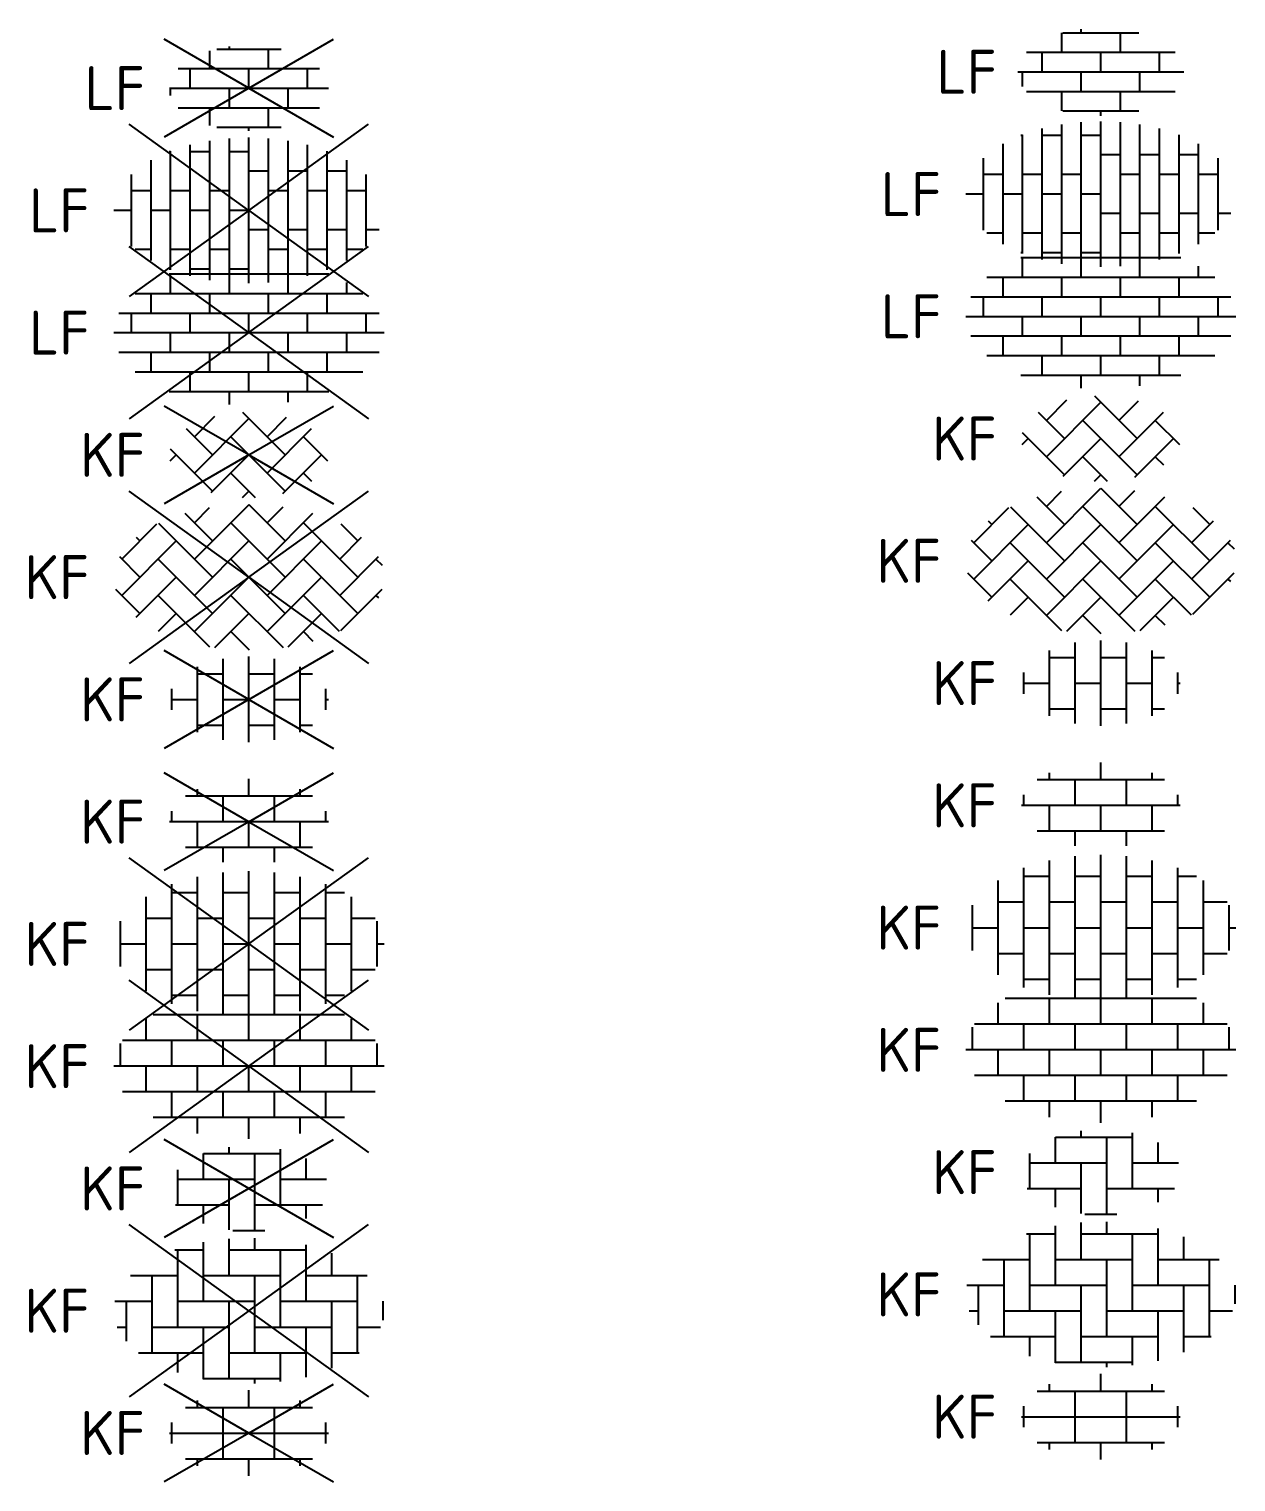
# Model space of a CAD drawing. Header units: metres. Extents: x -1103 to -1052, y 1073 to 2172.
# Drawn here: x -1102 to -1052.7, y 1251.6 to 1311 of the extents above; entities that cross this region are included whole.
import ezdxf
from ezdxf.enums import TextEntityAlignment as Align

# ---------------------------------------------------------------- set-up
doc = ezdxf.new("R2010")
doc.units = ezdxf.units.M
doc.styles.add('NLCS-ISO', font='NLCS-ISO.ttf')

# ---------------------------------------------------------------- blocks, each defined once
blk = doc.blocks.new('SVH-BSS_KEIFORMAAT_DUBBEL_KL-SO')
for p, q in [((-2.1, 1.05), (-2.1, 1.336)), ((0, 1.05), (0, 1.75)), ((2.1, 1.05), (2.1, 1.336)), ((-2.6, 1.05), (0, 1.05)), ((-1.05, -1.05), (-1.05, 1.05)), ((0, 1.05), (2.6, 1.05)), ((1.05, -1.05), (1.05, 1.05)), ((-3.25, 0), (0, 0)), ((-3.15, -0.431), (-3.15, 0.431)), ((0, 0), (3.25, 0)), ((3.15, -0.431), (3.15, 0.431)), ((-2.6, -1.05), (0, -1.05)), ((-2.1, -1.336), (-2.1, -1.05)), ((0, -1.75), (0, -1.05)), ((0, -1.05), (2.6, -1.05)), ((2.1, -1.336), (2.1, -1.05))]:
    blk.add_line(p, q)
at = {"style": 'NLCS-ISO'}
blk.add_attdef('FORMAAT', text='', height=1.8, dxfattribs=at).set_placement((-4.25, 0), align=Align.MIDDLE_RIGHT)
blk.add_attdef('KLEUR', text='', height=1.8, dxfattribs=at).set_placement((4.25, 0), align=Align.MIDDLE_LEFT)
at = {"style": 'NLCS-ISO', "flags": 1}
blk.add_attdef('FUNCTIE', text='', height=1.8, dxfattribs=at).set_placement((0, -2.75), align=Align.TOP_CENTER)
blk = doc.blocks.new('SVH-BSS_KEIFORMAAT_ELLEBOOG-SO')
for p, q in [((-3.036, 2.486), (-1.872, 2.486)), ((-2.922, 2.486), (-2.922, -0.664)), ((-1.872, 2.806), (-1.872, 0.386)), ((-0.822, 2.941), (-0.822, 1.436)), ((-0.822, 2.486), (2.328, 2.486)), ((0.228, 2.97), (0.228, 2.486)), ((1.278, 2.486), (1.278, -0.664)), ((2.328, 2.698), (2.328, 0.386)), ((3.378, 2.354), (3.378, 1.436)), ((-4.839, 1.436), (-2.922, 1.436)), ((-3.972, 1.436), (-3.972, -1.714)), ((-1.872, 1.436), (1.278, 1.436)), ((0.228, 1.436), (0.228, -1.714)), ((2.328, 1.436), (4.839, 1.436)), ((4.428, 1.436), (4.428, -1.714)), ((-5.478, 0.386), (-3.972, 0.386)), ((-5.022, 0.386), (-5.022, -1.241)), ((-2.922, 0.386), (0.228, 0.386)), ((-0.822, 0.386), (-0.822, -2.764)), ((1.278, 0.386), (4.428, 0.386)), ((3.378, 0.386), (3.378, -2.354)), ((5.478, 0.386), (5.478, -0.386)), ((-5.385, -0.664), (-5.022, -0.664)), ((-3.972, -0.664), (-0.822, -0.664)), ((-1.872, -0.664), (-1.872, -2.799)), ((0.228, -0.664), (3.378, -0.664)), ((2.328, -0.664), (2.328, -2.709)), ((4.428, -0.664), (5.385, -0.664)), ((-4.515, -1.714), (-1.872, -1.714)), ((-2.922, -1.714), (-2.922, -2.525)), ((-0.822, -1.714), (2.328, -1.714)), ((1.278, -1.714), (1.278, -2.896)), ((3.378, -1.714), (4.515, -1.714)), ((-1.872, -2.764), (1.278, -2.764)), ((0.228, -2.764), (0.228, -2.97))]:
    blk.add_line(p, q)
at = {"style": 'NLCS-ISO'}
blk.add_attdef('FORMAAT', text='', height=1.8, dxfattribs=at).set_placement((-6.525, 0), align=Align.MIDDLE_RIGHT)
blk.add_attdef('KLEUR', text='', height=1.8, dxfattribs=at).set_placement((6.525, 0), align=Align.MIDDLE_LEFT)
at = {"style": 'NLCS-ISO', "flags": 1}
blk.add_attdef('FUNCTIE', text='', height=1.8, dxfattribs=at).set_placement((0, -3.975), align=Align.TOP_CENTER)
blk = doc.blocks.new('SVH-BSS_KEIFORMAAT_ELLEBOOG_KL-SO')
for p, q in [((-1.872, 1.431), (-1.872, 0.386)), ((-1.859, 1.436), (1.278, 1.436)), ((-0.822, 1.693), (-0.822, 1.436)), ((0.228, 1.436), (0.228, -1.714)), ((1.278, 1.609), (1.278, -0.664)), ((2.328, 1.221), (2.328, 0.386)), ((-2.922, 0.767), (-2.922, -0.664)), ((-2.922, 0.386), (0.228, 0.386)), ((-0.822, 0.386), (-0.822, -1.693)), ((1.278, 0.386), (3.17, 0.386)), ((-3.007, -0.664), (-0.822, -0.664)), ((-1.872, -0.664), (-1.872, -1.431)), ((0.228, -0.664), (3.007, -0.664)), ((2.328, -0.664), (2.328, -1.221)), ((-0.652, -1.714), (0.652, -1.714))]:
    blk.add_line(p, q)
at = {"style": 'NLCS-ISO'}
blk.add_attdef('FORMAAT', text='', height=1.8, dxfattribs=at).set_placement((-4.25, 0), align=Align.MIDDLE_RIGHT)
blk.add_attdef('KLEUR', text='', height=1.8, dxfattribs=at).set_placement((4.25, 0), align=Align.MIDDLE_LEFT)
at = {"style": 'NLCS-ISO', "flags": 1}
blk.add_attdef('FUNCTIE', text='', height=1.8, dxfattribs=at).set_placement((0, -2.75), align=Align.TOP_CENTER)
blk = doc.blocks.new('SVH-BSS_KEIFORMAAT_HALFST-SO')
for p, q in [((-1.05, 2.1), (-1.05, 2.921)), ((1.05, 2.1), (1.05, 2.921)), ((-4.2, 1.05), (-4.2, 1.933)), ((3.914, 2.1), (-3.914, 2.1)), ((-2.1, 1.05), (-2.1, 2.1)), ((0, 1.05), (0, 2.1)), ((2.1, 1.05), (2.1, 2.1)), ((4.2, 1.05), (4.2, 1.933)), ((-5.25, 0), (-5.25, 0.927)), ((5.169, 1.05), (-5.169, 1.05)), ((-3.15, 0), (-3.15, 1.05)), ((-1.05, 0), (-1.05, 1.05)), ((1.05, 0), (1.05, 1.05)), ((3.15, 0), (3.15, 1.05)), ((5.25, 0), (5.25, 0.927)), ((5.525, 0), (-5.525, 0)), ((-4.2, -1.05), (-4.2, 0)), ((-2.1, -1.05), (-2.1, 0)), ((0, -1.05), (0, 0)), ((4.2, -1.05), (4.2, 0)), ((2.1, -1.05), (2.1, 0)), ((5.169, -1.05), (-5.169, -1.05)), ((-3.15, -2.1), (-3.15, -1.05)), ((-1.05, -2.1), (-1.05, -1.05)), ((1.05, -2.1), (1.05, -1.05)), ((3.15, -2.1), (3.15, -1.05)), ((3.914, -2.1), (-3.914, -2.1)), ((-2.1, -2.752), (-2.1, -2.1)), ((0, -2.975), (0, -2.1)), ((2.1, -2.752), (2.1, -2.1))]:
    blk.add_line(p, q)
at = {"style": 'NLCS-ISO'}
blk.add_attdef('FORMAAT', text='', height=1.8, dxfattribs=at).set_placement((-6.525, 0), align=Align.MIDDLE_RIGHT)
blk.add_attdef('KLEUR', text='', height=1.8, dxfattribs=at).set_placement((6.525, 0), align=Align.MIDDLE_LEFT)
at = {"style": 'NLCS-ISO', "flags": 1}
blk.add_attdef('FUNCTIE', text='', height=1.8, dxfattribs=at).set_placement((0, -3.975), align=Align.TOP_CENTER)
blk = doc.blocks.new('SVH-BSS_KEIFORMAAT_HALFST_01-SO')
for p, q in [((0, -2.975), (0, 2.975)), ((-3.15, -2.444), (-3.15, 2.444)), ((-2.1, -2.752), (-2.1, 2.752)), ((-1.05, -2.921), (-1.05, 2.921)), ((1.05, -2.921), (1.05, 2.921)), ((2.1, -2.752), (2.1, 2.752)), ((3.15, -2.444), (3.15, 2.444)), ((-4.2, -1.933), (-4.2, 1.933)), ((-3.15, 2.1), (-2.1, 2.1)), ((-1.05, 2.1), (0, 2.1)), ((1.05, 2.1), (2.1, 2.1)), ((3.15, 2.1), (3.914, 2.1)), ((4.2, -1.933), (4.2, 1.933)), ((-5.25, -0.927), (-5.25, 0.927)), ((-4.2, 1.05), (-3.15, 1.05)), ((-2.1, 1.05), (-1.05, 1.05)), ((0, 1.05), (1.05, 1.05)), ((2.1, 1.05), (3.15, 1.05)), ((4.2, 1.05), (5.169, 1.05)), ((5.25, -0.927), (5.25, 0.927)), ((-5.25, 0), (-4.2, 0)), ((-3.15, 0), (-2.1, 0)), ((-1.05, 0), (0, 0)), ((1.05, 0), (2.1, 0)), ((3.15, 0), (4.2, 0)), ((5.25, 0), (5.525, 0)), ((-4.2, -1.05), (-3.15, -1.05)), ((-2.1, -1.05), (-1.05, -1.05)), ((0, -1.05), (1.05, -1.05)), ((2.1, -1.05), (3.15, -1.05)), ((4.2, -1.05), (5.169, -1.05)), ((-3.15, -2.1), (-2.1, -2.1)), ((-1.05, -2.1), (0, -2.1)), ((1.05, -2.1), (2.1, -2.1)), ((3.15, -2.1), (3.914, -2.1))]:
    blk.add_line(p, q)
at = {"style": 'NLCS-ISO'}
blk.add_attdef('FORMAAT', text='', height=1.8, dxfattribs=at).set_placement((-6.525, 0), align=Align.MIDDLE_RIGHT)
blk.add_attdef('KLEUR', text='', height=1.8, dxfattribs=at).set_placement((6.525, 0), align=Align.MIDDLE_LEFT)
at = {"style": 'NLCS-ISO', "flags": 1}
blk.add_attdef('FUNCTIE', text='', height=1.8, dxfattribs=at).set_placement((0, -3.975), align=Align.TOP_CENTER)
blk = doc.blocks.new('SVH-BSS_KEIFORMAAT_HALFST_KL-SO')
for p, q in [((-2.1, 1.05), (-2.1, 1.336)), ((0, 1.05), (0, 1.75)), ((2.1, 1.05), (2.1, 1.336)), ((2.6, 1.05), (-2.6, 1.05)), ((-1.05, 0), (-1.05, 1.05)), ((1.05, 0), (1.05, 1.05)), ((3.25, 0), (-3.25, 0)), ((-3.15, 0), (-3.15, 0.431)), ((-2.1, -1.05), (-2.1, 0)), ((0, -1.05), (0, 0)), ((3.15, 0), (3.15, 0.431)), ((2.1, -1.05), (2.1, 0)), ((2.6, -1.05), (-2.6, -1.05)), ((-1.05, -1.656), (-1.05, -1.05)), ((1.05, -1.656), (1.05, -1.05))]:
    blk.add_line(p, q)
at = {"style": 'NLCS-ISO'}
blk.add_attdef('FORMAAT', text='', height=1.8, dxfattribs=at).set_placement((-4.25, 0), align=Align.MIDDLE_RIGHT)
blk.add_attdef('KLEUR', text='', height=1.8, dxfattribs=at).set_placement((4.25, 0), align=Align.MIDDLE_LEFT)
at = {"style": 'NLCS-ISO', "flags": 1}
blk.add_attdef('FUNCTIE', text='', height=1.8, dxfattribs=at).set_placement((0, -2.75), align=Align.TOP_CENTER)
blk = doc.blocks.new('SVH-BSS_KEIFORMAAT_HALFST_KL_01-SO')
for p, q in [((-2.1, -1.336), (-2.1, 1.336)), ((-1.05, -1.656), (-1.05, 1.656)), ((0, -1.75), (0, 1.75)), ((1.05, -1.656), (1.05, 1.656)), ((2.1, -1.336), (2.1, 1.336)), ((-2.1, 1.05), (-1.05, 1.05)), ((0, 1.05), (1.05, 1.05)), ((2.1, 1.05), (2.6, 1.05)), ((-3.15, -0.431), (-3.15, 0.431)), ((-3.15, 0), (-2.1, 0)), ((-1.05, 0), (0, 0)), ((1.05, 0), (2.1, 0)), ((3.15, -0.431), (3.15, 0.431)), ((3.15, 0), (3.25, 0)), ((-2.1, -1.05), (-1.05, -1.05)), ((0, -1.05), (1.05, -1.05)), ((2.1, -1.05), (2.6, -1.05))]:
    blk.add_line(p, q)
at = {"style": 'NLCS-ISO'}
blk.add_attdef('FORMAAT', text='', height=1.8, dxfattribs=at).set_placement((-4.25, 0), align=Align.MIDDLE_RIGHT)
blk.add_attdef('KLEUR', text='', height=1.8, dxfattribs=at).set_placement((4.25, 0), align=Align.MIDDLE_LEFT)
at = {"style": 'NLCS-ISO', "flags": 1}
blk.add_attdef('FUNCTIE', text='', height=1.8, dxfattribs=at).set_placement((0, -2.75), align=Align.TOP_CENTER)
blk = doc.blocks.new('SVH-BSS_KEIFORMAAT_KEPER-SO')
for p, q in [((-2.227, 0.742), (0.005, 2.975)), ((-0.005, 2.975), (1.485, 1.485)), ((-2.619, 2.619), (-1.485, 1.485)), ((-2.227, 2.227), (-1.609, 2.846)), ((0.742, 2.227), (1.394, 2.879)), ((0.742, 0.742), (2.619, 2.619)), ((-5.197, 0.742), (-3.76, 2.18)), ((-3.696, 2.211), (-1.485, 0)), ((-0.742, 2.227), (1.485, 0)), ((2.227, 2.227), (4.455, 0)), ((3.76, 2.18), (4.455, 1.485)), ((3.76, 2.18), (4.455, 1.485)), ((-5.197, -0.742), (-2.97, 1.485)), ((-4.61, 1.64), (-4.455, 1.485)), ((-2.227, -0.742), (0, 1.485)), ((0.742, -0.742), (2.97, 1.485)), ((3.712, 0.742), (4.61, 1.64)), ((-5.298, 0.844), (-4.455, 0)), ((-3.712, 0.742), (-1.485, -1.485)), ((-0.742, 0.742), (1.485, -1.485)), ((2.227, 0.742), (4.455, -1.485)), ((3.712, -0.742), (5.298, 0.844)), ((5.197, 0.742), (5.449, 0.49)), ((-4.61, -1.64), (-2.97, 0)), ((-2.227, -2.227), (0, 0)), ((0.742, -2.227), (2.97, 0)), ((-5.449, -0.49), (-4.455, -1.485)), ((3.76, -2.18), (5.449, -0.49)), ((-3.712, -0.742), (-1.609, -2.846)), ((-0.742, -0.742), (1.394, -2.879)), ((2.227, -0.742), (3.696, -2.211)), ((5.197, -0.742), (5.298, -0.844)), ((-3.696, -2.211), (-2.97, -1.485)), ((-1.394, -2.879), (0, -1.485)), ((1.609, -2.846), (2.97, -1.485)), ((-0.742, -2.227), (0.005, -2.975)), ((2.227, -2.227), (2.619, -2.619)), ((-0.005, -2.975), (0, -2.97))]:
    blk.add_line(p, q)
at = {"style": 'NLCS-ISO'}
blk.add_attdef('FORMAAT', text='', height=1.8, dxfattribs=at).set_placement((-6.525, 0), align=Align.MIDDLE_RIGHT)
blk.add_attdef('KLEUR', text='', height=1.8, dxfattribs=at).set_placement((6.525, 0), align=Align.MIDDLE_LEFT)
at = {"style": 'NLCS-ISO', "flags": 1}
blk.add_attdef('FUNCTIE', text='', height=1.8, dxfattribs=at).set_placement((0, -3.975), align=Align.TOP_CENTER)
blk = doc.blocks.new('SVH-BSS_KEIFORMAAT_KEPER_KL-SO')
for p, q in [((-2.227, 0.742), (-1.387, 1.583)), ((-2.227, -0.742), (0, 1.485)), ((-0.259, 1.744), (1.485, 0)), ((0.742, 0.742), (1.541, 1.541)), ((-2.562, 1.077), (-1.485, 0)), ((-0.742, 0.742), (1.485, -1.485)), ((0.742, -0.742), (2.562, 1.077)), ((2.227, 0.742), (3.217, -0.247)), ((-3.217, 0.247), (-1.485, -1.485)), ((-3.217, -0.247), (-2.97, 0)), ((-1.541, -1.541), (0, 0)), ((1.387, -1.583), (2.97, 0)), ((-0.742, -0.742), (0.259, -1.744)), ((2.227, -0.742), (2.562, -1.077)), ((-0.259, -1.744), (0, -1.485))]:
    blk.add_line(p, q)
at = {"style": 'NLCS-ISO'}
blk.add_attdef('FORMAAT', text='', height=1.8, dxfattribs=at).set_placement((-4.25, 0), align=Align.MIDDLE_RIGHT)
blk.add_attdef('KLEUR', text='', height=1.8, dxfattribs=at).set_placement((4.25, 0), align=Align.MIDDLE_LEFT)
at = {"style": 'NLCS-ISO', "flags": 1}
blk.add_attdef('FUNCTIE', text='', height=1.8, dxfattribs=at).set_placement((0, -2.75), align=Align.TOP_CENTER)
blk = doc.blocks.new('SVH-BSS_LINGEFORMAAT_DRIEKWART-SO')
for p, q in [((0, 2.4), (0, 2.975)), ((-3.265, 2.4), (3.265, 2.4)), ((-3.2, 1.6), (-3.2, 2.4)), ((-2.4, 2.4), (-2.4, 2.687)), ((-0.8, 1.6), (-0.8, 2.4)), ((1.6, 1.6), (1.6, 2.4)), ((2.4, 2.4), (2.4, 2.68)), ((4, 1.6), (4, 2.052)), ((-4.658, 1.6), (4.658, 1.6)), ((-4, 0.8), (-4, 1.6)), ((-1.6, 0.8), (-1.6, 1.6)), ((0.8, 0.8), (0.8, 1.6)), ((3.2, 0.8), (3.2, 1.6)), ((-5.321, 0.8), (5.321, 0.8)), ((-4.8, 0), (-4.8, 0.8)), ((-2.4, 0), (-2.4, 0.8)), ((0, 0), (0, 0.8)), ((2.4, 0), (2.4, 0.8)), ((4.8, 0), (4.8, 0.8)), ((-5.525, 0), (5.525, 0)), ((-3.2, -0.8), (-3.2, 0)), ((-0.8, -0.8), (-0.8, 0)), ((1.6, -0.8), (1.6, 0)), ((4, -0.8), (4, 0)), ((-5.321, -0.8), (5.321, -0.8)), ((-4, -1.6), (-4, -0.8)), ((-1.6, -1.6), (-1.6, -0.8)), ((0.8, -1.6), (0.8, -0.8)), ((3.2, -1.6), (3.2, -0.8)), ((-4.658, -1.6), (4.658, -1.6)), ((-2.4, -2.4), (-2.4, -1.6)), ((0, -2.4), (0, -1.6)), ((2.4, -2.4), (2.4, -1.6)), ((-3.265, -2.4), (3.265, -2.4)), ((-3.2, -2.425), (-3.2, -2.4)), ((-0.8, -2.935), (-0.8, -2.4)), ((1.6, -2.846), (1.6, -2.4))]:
    blk.add_line(p, q)
at = {"style": 'NLCS-ISO'}
blk.add_attdef('FORMAAT', text='', height=1.8, dxfattribs=at).set_placement((-6.525, 0), align=Align.MIDDLE_RIGHT)
blk.add_attdef('KLEUR', text='', height=1.8, dxfattribs=at).set_placement((6.525, 0), align=Align.MIDDLE_LEFT)
at = {"style": 'NLCS-ISO', "flags": 1}
blk.add_attdef('FUNCTIE', text='', height=1.8, dxfattribs=at).set_placement((0, -3.975), align=Align.TOP_CENTER)
blk = doc.blocks.new('SVH-BSS_LINGEFORMAAT_DRIEKWART_01-SO')
for p, q in [((0, -2.975), (0, 2.975)), ((-3.2, 2.4), (-3.265, 2.4)), ((-3.2, -2.425), (-3.2, 2.425)), ((-2.4, -2.68), (-2.4, 2.68)), ((-1.6, 2.4), (-2.4, 2.4)), ((-1.6, -2.848), (-1.6, 2.848)), ((-0.8, -2.944), (-0.8, 2.944)), ((0, 2.4), (-0.8, 2.4)), ((0.8, -2.944), (0.8, 2.944)), ((1.6, -2.848), (1.6, 2.848)), ((2.4, -2.68), (2.4, 2.68)), ((3.2, -2.425), (3.2, 2.425)), ((-4, -2.052), (-4, 2.052)), ((4, -2.052), (4, 2.052)), ((-4.8, -1.473), (-4.8, 1.473)), ((0.8, 1.6), (0, 1.6)), ((2.4, 1.6), (1.6, 1.6)), ((4, 1.6), (3.2, 1.6)), ((4.8, -1.473), (4.8, 1.473)), ((-4, 0.8), (-4.8, 0.8)), ((-2.4, 0.8), (-3.2, 0.8)), ((-0.8, 0.8), (-1.6, 0.8)), ((1.6, 0.8), (0.8, 0.8)), ((3.2, 0.8), (2.4, 0.8)), ((4.8, 0.8), (4, 0.8)), ((-4.8, 0), (-5.525, 0)), ((-3.2, 0), (-4, 0)), ((-1.6, 0), (-2.4, 0)), ((0, 0), (-0.8, 0)), ((0.8, -0.8), (0, -0.8)), ((2.4, -0.8), (1.6, -0.8)), ((4, -0.8), (3.2, -0.8)), ((5.321, -0.8), (4.8, -0.8)), ((-4, -1.6), (-4.658, -1.6)), ((-2.4, -1.6), (-3.2, -1.6)), ((-0.8, -1.6), (-1.6, -1.6)), ((1.6, -1.6), (0.8, -1.6)), ((3.2, -1.6), (2.4, -1.6)), ((4.658, -1.6), (4, -1.6)), ((-3.2, -2.4), (-3.265, -2.4)), ((-1.6, -2.4), (-2.4, -2.4)), ((0, -2.4), (-0.8, -2.4))]:
    blk.add_line(p, q)
at = {"style": 'NLCS-ISO'}
blk.add_attdef('FORMAAT', text='', height=1.8, dxfattribs=at).set_placement((-6.525, 0), align=Align.MIDDLE_RIGHT)
blk.add_attdef('KLEUR', text='', height=1.8, dxfattribs=at).set_placement((6.525, 0), align=Align.MIDDLE_LEFT)
at = {"style": 'NLCS-ISO', "flags": 1}
blk.add_attdef('FUNCTIE', text='', height=1.8, dxfattribs=at).set_placement((0, -3.975), align=Align.TOP_CENTER)
blk = doc.blocks.new('SVH-BSS_LINGEFORMAAT_DRIEKWART_KL-SO')
for p, q in [((-1.6, 0.8), (-1.6, 1.6)), ((-1.553, 1.6), (1.557, 1.6)), ((-0.8, 1.6), (-0.8, 1.749)), ((0.8, 0.8), (0.8, 1.6)), ((-3.039, 0.8), (3.043, 0.8)), ((-2.4, 0), (-2.4, 0.8)), ((0, 0), (0, 0.8)), ((2.4, 0), (2.4, 0.8)), ((-3.393, 0), (3.397, 0)), ((-3.2, -0.598), (-3.2, 0)), ((-0.8, -0.8), (-0.8, 0)), ((1.6, -0.8), (1.6, 0)), ((-3.039, -0.8), (3.043, -0.8)), ((-1.6, -1.6), (-1.6, -0.8)), ((0.8, -1.6), (0.8, -0.8)), ((-1.553, -1.6), (1.557, -1.6)), ((0, -1.8), (0, -1.6))]:
    blk.add_line(p, q)
at = {"style": 'NLCS-ISO'}
blk.add_attdef('FORMAAT', text='', height=1.8, dxfattribs=at).set_placement((-4.25, 0), align=Align.MIDDLE_RIGHT)
blk.add_attdef('KLEUR', text='', height=1.8, dxfattribs=at).set_placement((4.25, 0), align=Align.MIDDLE_LEFT)
at = {"style": 'NLCS-ISO', "flags": 1}
blk.add_attdef('FUNCTIE', text='', height=1.8, dxfattribs=at).set_placement((0, -2.75), align=Align.TOP_CENTER)
blk = doc.blocks.new('V-SVH-BSS_KEIFORMAAT_DUBBEL_KL-SO')
for p, q in [((0, 0), (-3.464, 2)), ((0, 0), (3.464, 2)), ((-2.1, 1.05), (-2.1, 1.336)), ((0, 1.05), (0, 1.75)), ((2.1, 1.05), (2.1, 1.336)), ((-2.6, 1.05), (0, 1.05)), ((-1.05, -1.05), (-1.05, 1.05)), ((0, 1.05), (2.6, 1.05)), ((1.05, -1.05), (1.05, 1.05)), ((0, 0), (-3.464, -2)), ((-3.25, 0), (0, 0)), ((-3.15, -0.431), (-3.15, 0.431)), ((0, 0), (3.25, 0)), ((0, 0), (3.464, -2)), ((3.15, -0.431), (3.15, 0.431)), ((-2.6, -1.05), (0, -1.05)), ((-2.1, -1.336), (-2.1, -1.05)), ((0, -1.75), (0, -1.05)), ((0, -1.05), (2.6, -1.05)), ((2.1, -1.336), (2.1, -1.05))]:
    blk.add_line(p, q)
at = {"style": 'NLCS-ISO'}
blk.add_attdef('FORMAAT', text='', height=1.8, dxfattribs=at).set_placement((-4.25, 0), align=Align.MIDDLE_RIGHT)
blk.add_attdef('KLEUR', text='', height=1.8, dxfattribs=at).set_placement((4.25, 0), align=Align.MIDDLE_LEFT)
at = {"style": 'NLCS-ISO', "flags": 1}
blk.add_attdef('FUNCTIE', text='', height=1.8, dxfattribs=at).set_placement((0, -2.75), align=Align.TOP_CENTER)
blk = doc.blocks.new('V-SVH-BSS_KEIFORMAAT_ELLEBOOG-SO')
for p, q in [((0, 0), (-4.895, 3.524)), ((0, 0), (4.895, 3.524)), ((-3.036, 2.486), (-1.872, 2.486)), ((-2.922, 2.486), (-2.922, -0.664)), ((-1.872, 2.806), (-1.872, 0.386)), ((-0.822, 2.941), (-0.822, 1.436)), ((-0.822, 2.486), (2.328, 2.486)), ((0.228, 2.97), (0.228, 2.486)), ((1.278, 2.486), (1.278, -0.664)), ((2.328, 2.698), (2.328, 0.386)), ((3.378, 2.354), (3.378, 1.436)), ((-4.839, 1.436), (-2.922, 1.436)), ((-3.972, 1.436), (-3.972, -1.714)), ((-1.872, 1.436), (1.278, 1.436)), ((0.228, 1.436), (0.228, -1.714)), ((2.328, 1.436), (4.839, 1.436)), ((4.428, 1.436), (4.428, -1.714)), ((-5.478, 0.386), (-3.972, 0.386)), ((-5.022, 0.386), (-5.022, -1.241)), ((0, 0), (-4.895, -3.524)), ((-2.922, 0.386), (0.228, 0.386)), ((-0.822, 0.386), (-0.822, -2.764)), ((0, 0), (4.895, -3.524)), ((1.278, 0.386), (4.428, 0.386)), ((3.378, 0.386), (3.378, -2.354)), ((5.478, 0.386), (5.478, -0.386)), ((-5.385, -0.664), (-5.022, -0.664)), ((-3.972, -0.664), (-0.822, -0.664)), ((-1.872, -0.664), (-1.872, -2.799)), ((0.228, -0.664), (3.378, -0.664)), ((2.328, -0.664), (2.328, -2.709)), ((4.428, -0.664), (5.385, -0.664)), ((-4.515, -1.714), (-1.872, -1.714)), ((-2.922, -1.714), (-2.922, -2.525)), ((-0.822, -1.714), (2.328, -1.714)), ((1.278, -1.714), (1.278, -2.896)), ((3.378, -1.714), (4.515, -1.714)), ((-1.872, -2.764), (1.278, -2.764)), ((0.228, -2.764), (0.228, -2.97))]:
    blk.add_line(p, q)
at = {"style": 'NLCS-ISO'}
blk.add_attdef('FORMAAT', text='', height=1.8, dxfattribs=at).set_placement((-6.525, 0), align=Align.MIDDLE_RIGHT)
blk.add_attdef('KLEUR', text='', height=1.8, dxfattribs=at).set_placement((6.525, 0), align=Align.MIDDLE_LEFT)
at = {"style": 'NLCS-ISO', "flags": 1}
blk.add_attdef('FUNCTIE', text='', height=1.8, dxfattribs=at).set_placement((0, -3.975), align=Align.TOP_CENTER)
blk = doc.blocks.new('V-SVH-BSS_KEIFORMAAT_ELLEBOOG_KL-SO')
for p, q in [((0, 0), (-3.464, 2)), ((0, 0), (3.464, 2)), ((-1.872, 1.431), (-1.872, 0.386)), ((-1.859, 1.436), (1.278, 1.436)), ((-0.822, 1.693), (-0.822, 1.436)), ((0.228, 1.436), (0.228, -1.714)), ((1.278, 1.609), (1.278, -0.664)), ((2.328, 1.221), (2.328, 0.386)), ((-2.922, 0.767), (-2.922, -0.664)), ((0, 0), (-3.464, -2)), ((-2.922, 0.386), (0.228, 0.386)), ((-0.822, 0.386), (-0.822, -1.693)), ((0, 0), (3.464, -2)), ((1.278, 0.386), (3.17, 0.386)), ((-3.007, -0.664), (-0.822, -0.664)), ((-1.872, -0.664), (-1.872, -1.431)), ((0.228, -0.664), (3.007, -0.664)), ((2.328, -0.664), (2.328, -1.221)), ((-0.652, -1.714), (0.652, -1.714))]:
    blk.add_line(p, q)
at = {"style": 'NLCS-ISO'}
blk.add_attdef('FORMAAT', text='', height=1.8, dxfattribs=at).set_placement((-4.25, 0), align=Align.MIDDLE_RIGHT)
blk.add_attdef('KLEUR', text='', height=1.8, dxfattribs=at).set_placement((4.25, 0), align=Align.MIDDLE_LEFT)
at = {"style": 'NLCS-ISO', "flags": 1}
blk.add_attdef('FUNCTIE', text='', height=1.8, dxfattribs=at).set_placement((0, -2.75), align=Align.TOP_CENTER)
blk = doc.blocks.new('V-SVH-BSS_KEIFORMAAT_HALFST-SO')
for p, q in [((0, 0), (-4.895, 3.524)), ((0, 0), (4.895, 3.524)), ((-1.05, 2.1), (-1.05, 2.921)), ((1.05, 2.1), (1.05, 2.921)), ((-4.2, 1.05), (-4.2, 1.933)), ((3.914, 2.1), (-3.914, 2.1)), ((-2.1, 1.05), (-2.1, 2.1)), ((0, 1.05), (0, 2.1)), ((2.1, 1.05), (2.1, 2.1)), ((4.2, 1.05), (4.2, 1.933)), ((-5.25, 0), (-5.25, 0.927)), ((5.169, 1.05), (-5.169, 1.05)), ((-3.15, 0), (-3.15, 1.05)), ((-1.05, 0), (-1.05, 1.05)), ((1.05, 0), (1.05, 1.05)), ((3.15, 0), (3.15, 1.05)), ((5.25, 0), (5.25, 0.927)), ((5.525, 0), (-5.525, 0)), ((0, 0), (-4.895, -3.524)), ((-4.2, -1.05), (-4.2, 0)), ((-2.1, -1.05), (-2.1, 0)), ((0, 0), (4.895, -3.524)), ((0, -1.05), (0, 0)), ((4.2, -1.05), (4.2, 0)), ((2.1, -1.05), (2.1, 0)), ((5.169, -1.05), (-5.169, -1.05)), ((-3.15, -2.1), (-3.15, -1.05)), ((-1.05, -2.1), (-1.05, -1.05)), ((1.05, -2.1), (1.05, -1.05)), ((3.15, -2.1), (3.15, -1.05)), ((3.914, -2.1), (-3.914, -2.1)), ((-2.1, -2.752), (-2.1, -2.1)), ((0, -2.975), (0, -2.1)), ((2.1, -2.752), (2.1, -2.1))]:
    blk.add_line(p, q)
at = {"style": 'NLCS-ISO'}
blk.add_attdef('FORMAAT', text='', height=1.8, dxfattribs=at).set_placement((-6.525, 0), align=Align.MIDDLE_RIGHT)
blk.add_attdef('KLEUR', text='', height=1.8, dxfattribs=at).set_placement((6.525, 0), align=Align.MIDDLE_LEFT)
at = {"style": 'NLCS-ISO', "flags": 1}
blk.add_attdef('FUNCTIE', text='', height=1.8, dxfattribs=at).set_placement((0, -3.975), align=Align.TOP_CENTER)
blk = doc.blocks.new('V-SVH-BSS_KEIFORMAAT_HALFST_01-SO')
for p, q in [((0, 0), (-4.895, 3.524)), ((0, 0), (4.895, 3.524)), ((0, -2.975), (0, 2.975)), ((-3.15, -2.444), (-3.15, 2.444)), ((-2.1, -2.752), (-2.1, 2.752)), ((-1.05, -2.921), (-1.05, 2.921)), ((1.05, -2.921), (1.05, 2.921)), ((2.1, -2.752), (2.1, 2.752)), ((3.15, -2.444), (3.15, 2.444)), ((-4.2, -1.933), (-4.2, 1.933)), ((-3.15, 2.1), (-2.1, 2.1)), ((-1.05, 2.1), (0, 2.1)), ((1.05, 2.1), (2.1, 2.1)), ((3.15, 2.1), (3.914, 2.1)), ((4.2, -1.933), (4.2, 1.933)), ((-5.25, -0.927), (-5.25, 0.927)), ((-4.2, 1.05), (-3.15, 1.05)), ((-2.1, 1.05), (-1.05, 1.05)), ((0, 1.05), (1.05, 1.05)), ((2.1, 1.05), (3.15, 1.05)), ((4.2, 1.05), (5.169, 1.05)), ((5.25, -0.927), (5.25, 0.927)), ((-5.25, 0), (-4.2, 0)), ((0, 0), (-4.895, -3.524)), ((-3.15, 0), (-2.1, 0)), ((-1.05, 0), (0, 0)), ((0, 0), (4.895, -3.524)), ((1.05, 0), (2.1, 0)), ((3.15, 0), (4.2, 0)), ((5.25, 0), (5.525, 0)), ((-4.2, -1.05), (-3.15, -1.05)), ((-2.1, -1.05), (-1.05, -1.05)), ((0, -1.05), (1.05, -1.05)), ((2.1, -1.05), (3.15, -1.05)), ((4.2, -1.05), (5.169, -1.05)), ((-3.15, -2.1), (-2.1, -2.1)), ((-1.05, -2.1), (0, -2.1)), ((1.05, -2.1), (2.1, -2.1)), ((3.15, -2.1), (3.914, -2.1))]:
    blk.add_line(p, q)
at = {"style": 'NLCS-ISO'}
blk.add_attdef('FORMAAT', text='', height=1.8, dxfattribs=at).set_placement((-6.525, 0), align=Align.MIDDLE_RIGHT)
blk.add_attdef('KLEUR', text='', height=1.8, dxfattribs=at).set_placement((6.525, 0), align=Align.MIDDLE_LEFT)
at = {"style": 'NLCS-ISO', "flags": 1}
blk.add_attdef('FUNCTIE', text='', height=1.8, dxfattribs=at).set_placement((0, -3.975), align=Align.TOP_CENTER)
blk = doc.blocks.new('V-SVH-BSS_KEIFORMAAT_HALFST_KL-SO')
for p, q in [((0, 0), (-3.464, 2)), ((0, 0), (3.464, 2)), ((-2.1, 1.05), (-2.1, 1.336)), ((0, 1.05), (0, 1.75)), ((2.1, 1.05), (2.1, 1.336)), ((2.6, 1.05), (-2.6, 1.05)), ((-1.05, 0), (-1.05, 1.05)), ((1.05, 0), (1.05, 1.05)), ((0, 0), (-3.464, -2)), ((3.25, 0), (-3.25, 0)), ((-3.15, 0), (-3.15, 0.431)), ((-2.1, -1.05), (-2.1, 0)), ((0, 0), (3.464, -2)), ((0, -1.05), (0, 0)), ((3.15, 0), (3.15, 0.431)), ((2.1, -1.05), (2.1, 0)), ((2.6, -1.05), (-2.6, -1.05)), ((-1.05, -1.656), (-1.05, -1.05)), ((1.05, -1.656), (1.05, -1.05))]:
    blk.add_line(p, q)
at = {"style": 'NLCS-ISO'}
blk.add_attdef('FORMAAT', text='', height=1.8, dxfattribs=at).set_placement((-4.25, 0), align=Align.MIDDLE_RIGHT)
blk.add_attdef('KLEUR', text='', height=1.8, dxfattribs=at).set_placement((4.25, 0), align=Align.MIDDLE_LEFT)
at = {"style": 'NLCS-ISO', "flags": 1}
blk.add_attdef('FUNCTIE', text='', height=1.8, dxfattribs=at).set_placement((0, -2.75), align=Align.TOP_CENTER)
blk = doc.blocks.new('V-SVH-BSS_KEIFORMAAT_HALFST_KL_01-SO')
for p, q in [((0, 0), (-3.464, 2)), ((0, 0), (3.464, 2)), ((-2.1, -1.336), (-2.1, 1.336)), ((-1.05, -1.656), (-1.05, 1.656)), ((0, -1.75), (0, 1.75)), ((1.05, -1.656), (1.05, 1.656)), ((2.1, -1.336), (2.1, 1.336)), ((-2.1, 1.05), (-1.05, 1.05)), ((0, 1.05), (1.05, 1.05)), ((2.1, 1.05), (2.6, 1.05)), ((0, 0), (-3.464, -2)), ((-3.15, -0.431), (-3.15, 0.431)), ((-3.15, 0), (-2.1, 0)), ((-1.05, 0), (0, 0)), ((0, 0), (3.464, -2)), ((1.05, 0), (2.1, 0)), ((3.15, -0.431), (3.15, 0.431)), ((3.15, 0), (3.25, 0)), ((-2.1, -1.05), (-1.05, -1.05)), ((0, -1.05), (1.05, -1.05)), ((2.1, -1.05), (2.6, -1.05))]:
    blk.add_line(p, q)
at = {"style": 'NLCS-ISO'}
blk.add_attdef('FORMAAT', text='', height=1.8, dxfattribs=at).set_placement((-4.25, 0), align=Align.MIDDLE_RIGHT)
blk.add_attdef('KLEUR', text='', height=1.8, dxfattribs=at).set_placement((4.25, 0), align=Align.MIDDLE_LEFT)
at = {"style": 'NLCS-ISO', "flags": 1}
blk.add_attdef('FUNCTIE', text='', height=1.8, dxfattribs=at).set_placement((0, -2.75), align=Align.TOP_CENTER)
blk = doc.blocks.new('V-SVH-BSS_KEIFORMAAT_KEPER-SO')
for p, q in [((0, 0), (-4.895, 3.524)), ((-2.227, 0.742), (0.005, 2.975)), ((-0.005, 2.975), (1.485, 1.485)), ((0, 0), (4.895, 3.524)), ((-2.619, 2.619), (-1.485, 1.485)), ((-2.227, 2.227), (-1.609, 2.846)), ((0.742, 2.227), (1.394, 2.879)), ((0.742, 0.742), (2.619, 2.619)), ((-5.197, 0.742), (-3.76, 2.18)), ((-3.696, 2.211), (-1.485, 0)), ((-0.742, 2.227), (1.485, 0)), ((2.227, 2.227), (4.455, 0)), ((3.76, 2.18), (4.455, 1.485)), ((3.76, 2.18), (4.455, 1.485)), ((-5.197, -0.742), (-2.97, 1.485)), ((-4.61, 1.64), (-4.455, 1.485)), ((-2.227, -0.742), (0, 1.485)), ((0.742, -0.742), (2.97, 1.485)), ((3.712, 0.742), (4.61, 1.64)), ((-5.298, 0.844), (-4.455, 0)), ((-3.712, 0.742), (-1.485, -1.485)), ((-0.742, 0.742), (1.485, -1.485)), ((2.227, 0.742), (4.455, -1.485)), ((3.712, -0.742), (5.298, 0.844)), ((5.197, 0.742), (5.449, 0.49)), ((0, 0), (-4.895, -3.524)), ((-4.61, -1.64), (-2.97, 0)), ((-2.227, -2.227), (0, 0)), ((0, 0), (4.895, -3.524)), ((0.742, -2.227), (2.97, 0)), ((-5.449, -0.49), (-4.455, -1.485)), ((3.76, -2.18), (5.449, -0.49)), ((-3.712, -0.742), (-1.609, -2.846)), ((-0.742, -0.742), (1.394, -2.879)), ((2.227, -0.742), (3.696, -2.211)), ((5.197, -0.742), (5.298, -0.844)), ((-3.696, -2.211), (-2.97, -1.485)), ((-1.394, -2.879), (0, -1.485)), ((1.609, -2.846), (2.97, -1.485)), ((-0.742, -2.227), (0.005, -2.975)), ((2.227, -2.227), (2.619, -2.619)), ((-0.005, -2.975), (0, -2.97))]:
    blk.add_line(p, q)
at = {"style": 'NLCS-ISO'}
blk.add_attdef('FORMAAT', text='', height=1.8, dxfattribs=at).set_placement((-6.525, 0), align=Align.MIDDLE_RIGHT)
blk.add_attdef('KLEUR', text='', height=1.8, dxfattribs=at).set_placement((6.525, 0), align=Align.MIDDLE_LEFT)
at = {"style": 'NLCS-ISO', "flags": 1}
blk.add_attdef('FUNCTIE', text='', height=1.8, dxfattribs=at).set_placement((0, -3.975), align=Align.TOP_CENTER)
blk = doc.blocks.new('V-SVH-BSS_KEIFORMAAT_KEPER_KL-SO')
for p, q in [((0, 0), (-3.464, 2)), ((0, 0), (3.464, 2)), ((-2.227, 0.742), (-1.387, 1.583)), ((-2.227, -0.742), (0, 1.485)), ((-0.259, 1.744), (1.485, 0)), ((0.742, 0.742), (1.541, 1.541)), ((-2.562, 1.077), (-1.485, 0)), ((-0.742, 0.742), (1.485, -1.485)), ((0.742, -0.742), (2.562, 1.077)), ((2.227, 0.742), (3.217, -0.247)), ((0, 0), (-3.464, -2)), ((-3.217, 0.247), (-1.485, -1.485)), ((-3.217, -0.247), (-2.97, 0)), ((-1.541, -1.541), (0, 0)), ((0, 0), (3.464, -2)), ((1.387, -1.583), (2.97, 0)), ((-0.742, -0.742), (0.259, -1.744)), ((2.227, -0.742), (2.562, -1.077)), ((-0.259, -1.744), (0, -1.485))]:
    blk.add_line(p, q)
at = {"style": 'NLCS-ISO'}
blk.add_attdef('FORMAAT', text='', height=1.8, dxfattribs=at).set_placement((-4.25, 0), align=Align.MIDDLE_RIGHT)
blk.add_attdef('KLEUR', text='', height=1.8, dxfattribs=at).set_placement((4.25, 0), align=Align.MIDDLE_LEFT)
at = {"style": 'NLCS-ISO', "flags": 1}
blk.add_attdef('FUNCTIE', text='', height=1.8, dxfattribs=at).set_placement((0, -2.75), align=Align.TOP_CENTER)
blk = doc.blocks.new('V-SVH-BSS_LINGEFORMAAT_DRIEKWART-SO')
for p, q in [((0, 0), (-4.895, 3.524)), ((0, 0), (4.895, 3.524)), ((0, 2.4), (0, 2.975)), ((-3.265, 2.4), (3.265, 2.4)), ((-3.2, 1.6), (-3.2, 2.4)), ((-2.4, 2.4), (-2.4, 2.687)), ((-0.8, 1.6), (-0.8, 2.4)), ((1.6, 1.6), (1.6, 2.4)), ((2.4, 2.4), (2.4, 2.68)), ((4, 1.6), (4, 2.052)), ((-4.658, 1.6), (4.658, 1.6)), ((-4, 0.8), (-4, 1.6)), ((-1.6, 0.8), (-1.6, 1.6)), ((0.8, 0.8), (0.8, 1.6)), ((3.2, 0.8), (3.2, 1.6)), ((-5.321, 0.8), (5.321, 0.8)), ((-4.8, 0), (-4.8, 0.8)), ((-2.4, 0), (-2.4, 0.8)), ((0, 0), (0, 0.8)), ((2.4, 0), (2.4, 0.8)), ((4.8, 0), (4.8, 0.8)), ((-5.525, 0), (5.525, 0)), ((0, 0), (-4.895, -3.524)), ((-3.2, -0.8), (-3.2, 0)), ((-0.8, -0.8), (-0.8, 0)), ((0, 0), (4.895, -3.524)), ((1.6, -0.8), (1.6, 0)), ((4, -0.8), (4, 0)), ((-5.321, -0.8), (5.321, -0.8)), ((-4, -1.6), (-4, -0.8)), ((-1.6, -1.6), (-1.6, -0.8)), ((0.8, -1.6), (0.8, -0.8)), ((3.2, -1.6), (3.2, -0.8)), ((-4.658, -1.6), (4.658, -1.6)), ((-2.4, -2.4), (-2.4, -1.6)), ((0, -2.4), (0, -1.6)), ((2.4, -2.4), (2.4, -1.6)), ((-3.265, -2.4), (3.265, -2.4)), ((-3.2, -2.425), (-3.2, -2.4)), ((-0.8, -2.935), (-0.8, -2.4)), ((1.6, -2.846), (1.6, -2.4))]:
    blk.add_line(p, q)
at = {"style": 'NLCS-ISO'}
blk.add_attdef('FORMAAT', text='', height=1.8, dxfattribs=at).set_placement((-6.525, 0), align=Align.MIDDLE_RIGHT)
blk.add_attdef('KLEUR', text='', height=1.8, dxfattribs=at).set_placement((6.525, 0), align=Align.MIDDLE_LEFT)
at = {"style": 'NLCS-ISO', "flags": 1}
blk.add_attdef('FUNCTIE', text='', height=1.8, dxfattribs=at).set_placement((0, -3.975), align=Align.TOP_CENTER)
blk = doc.blocks.new('V-SVH-BSS_LINGEFORMAAT_DRIEKWART_01-SO')
for p, q in [((0, 0), (-4.895, 3.524)), ((0, 0), (4.895, 3.524)), ((0, -2.975), (0, 2.975)), ((-3.2, 2.4), (-3.265, 2.4)), ((-3.2, -2.425), (-3.2, 2.425)), ((-2.4, -2.68), (-2.4, 2.68)), ((-1.6, 2.4), (-2.4, 2.4)), ((-1.6, -2.848), (-1.6, 2.848)), ((-0.8, -2.944), (-0.8, 2.944)), ((0, 2.4), (-0.8, 2.4)), ((0.8, -2.944), (0.8, 2.944)), ((1.6, -2.848), (1.6, 2.848)), ((2.4, -2.68), (2.4, 2.68)), ((3.2, -2.425), (3.2, 2.425)), ((-4, -2.052), (-4, 2.052)), ((4, -2.052), (4, 2.052)), ((-4.8, -1.473), (-4.8, 1.473)), ((0.8, 1.6), (0, 1.6)), ((2.4, 1.6), (1.6, 1.6)), ((4, 1.6), (3.2, 1.6)), ((4.8, -1.473), (4.8, 1.473)), ((-4, 0.8), (-4.8, 0.8)), ((-2.4, 0.8), (-3.2, 0.8)), ((-0.8, 0.8), (-1.6, 0.8)), ((1.6, 0.8), (0.8, 0.8)), ((3.2, 0.8), (2.4, 0.8)), ((4.8, 0.8), (4, 0.8)), ((-4.8, 0), (-5.525, 0)), ((0, 0), (-4.895, -3.524)), ((-3.2, 0), (-4, 0)), ((-1.6, 0), (-2.4, 0)), ((0, 0), (-0.8, 0)), ((0, 0), (4.895, -3.524)), ((0.8, -0.8), (0, -0.8)), ((2.4, -0.8), (1.6, -0.8)), ((4, -0.8), (3.2, -0.8)), ((5.321, -0.8), (4.8, -0.8)), ((-4, -1.6), (-4.658, -1.6)), ((-2.4, -1.6), (-3.2, -1.6)), ((-0.8, -1.6), (-1.6, -1.6)), ((1.6, -1.6), (0.8, -1.6)), ((3.2, -1.6), (2.4, -1.6)), ((4.658, -1.6), (4, -1.6)), ((-3.2, -2.4), (-3.265, -2.4)), ((-1.6, -2.4), (-2.4, -2.4)), ((0, -2.4), (-0.8, -2.4))]:
    blk.add_line(p, q)
at = {"style": 'NLCS-ISO'}
blk.add_attdef('FORMAAT', text='', height=1.8, dxfattribs=at).set_placement((-6.525, 0), align=Align.MIDDLE_RIGHT)
blk.add_attdef('KLEUR', text='', height=1.8, dxfattribs=at).set_placement((6.525, 0), align=Align.MIDDLE_LEFT)
at = {"style": 'NLCS-ISO', "flags": 1}
blk.add_attdef('FUNCTIE', text='', height=1.8, dxfattribs=at).set_placement((0, -3.975), align=Align.TOP_CENTER)
blk = doc.blocks.new('V-SVH-BSS_LINGEFORMAAT_DRIEKWART_KL-SO')
for p, q in [((0, 0), (-3.464, 2)), ((0, 0), (3.464, 2)), ((-1.6, 0.8), (-1.6, 1.523)), ((-1.316, 1.6), (1.316, 1.6)), ((-0.8, 1.6), (-0.8, 1.696)), ((0.8, 0.8), (0.8, 1.6)), ((-2.891, 0.8), (2.891, 0.8)), ((-2.4, 0), (-2.4, 0.8)), ((0, 0), (0, 0.8)), ((2.4, 0), (2.4, 0.8)), ((0, 0), (-3.464, -2)), ((-3.25, 0), (3.25, 0)), ((-3.2, -0.306), (-3.2, 0)), ((-0.8, -0.8), (-0.8, 0)), ((0, 0), (3.464, -2)), ((1.6, -0.8), (1.6, 0)), ((-2.891, -0.8), (2.891, -0.8)), ((-1.6, -1.523), (-1.6, -0.8)), ((0.8, -1.6), (0.8, -0.8)), ((-1.316, -1.6), (1.316, -1.6)), ((0, -1.75), (0, -1.6))]:
    blk.add_line(p, q)
at = {"style": 'NLCS-ISO'}
blk.add_attdef('FORMAAT', text='', height=1.8, dxfattribs=at).set_placement((-4.25, 0), align=Align.MIDDLE_RIGHT)
blk.add_attdef('KLEUR', text='', height=1.8, dxfattribs=at).set_placement((4.25, 0), align=Align.MIDDLE_LEFT)
at = {"style": 'NLCS-ISO', "flags": 1}
blk.add_attdef('FUNCTIE', text='', height=1.8, dxfattribs=at).set_placement((0, -2.75), align=Align.TOP_CENTER)

msp = doc.modelspace()

# ---------------------------------------------------------------- block references
ref = msp.add_blockref('SVH-BSS_LINGEFORMAAT_DRIEKWART_KL-SO', (-1058.219, 1309.242))
ref.add_attrib('FORMAAT', 'LF', dxfattribs={"height": 1.8, "style": 'NLCS-ISO'}).set_placement((-1062.469, 1309.242), align=Align.MIDDLE_RIGHT)
ref = msp.add_blockref('V-SVH-BSS_LINGEFORMAAT_DRIEKWART_KL-SO', (-1093.057, 1308.575))
ref.add_attrib('FORMAAT', 'LF', dxfattribs={"height": 1.8, "style": 'NLCS-ISO'}).set_placement((-1097.307, 1308.575), align=Align.MIDDLE_RIGHT)
ref = msp.add_blockref('SVH-BSS_LINGEFORMAAT_DRIEKWART_01-SO', (-1058.219, 1304.242))
ref.add_attrib('FORMAAT', 'LF', dxfattribs={"height": 1.8, "style": 'NLCS-ISO'}).set_placement((-1064.744, 1304.242), align=Align.MIDDLE_RIGHT)
ref = msp.add_blockref('V-SVH-BSS_LINGEFORMAAT_DRIEKWART_01-SO', (-1093.057, 1303.575))
ref.add_attrib('FORMAAT', 'LF', dxfattribs={"height": 1.8, "style": 'NLCS-ISO'}).set_placement((-1099.582, 1303.575), align=Align.MIDDLE_RIGHT)
ref = msp.add_blockref('V-SVH-BSS_LINGEFORMAAT_DRIEKWART-SO', (-1093.057, 1298.575))
ref.add_attrib('FORMAAT', 'LF', dxfattribs={"height": 1.8, "style": 'NLCS-ISO'}).set_placement((-1099.582, 1298.575), align=Align.MIDDLE_RIGHT)
ref = msp.add_blockref('SVH-BSS_LINGEFORMAAT_DRIEKWART-SO', (-1058.219, 1299.242))
ref.add_attrib('FORMAAT', 'LF', dxfattribs={"height": 1.8, "style": 'NLCS-ISO'}).set_placement((-1064.744, 1299.242), align=Align.MIDDLE_RIGHT)
ref = msp.add_blockref('SVH-BSS_KEIFORMAAT_KEPER_KL-SO', (-1058.219, 1294.242))
ref.add_attrib('FORMAAT', 'KF', dxfattribs={"height": 1.8, "style": 'NLCS-ISO'}).set_placement((-1062.469, 1294.242), align=Align.MIDDLE_RIGHT)
ref = msp.add_blockref('V-SVH-BSS_KEIFORMAAT_KEPER_KL-SO', (-1093.057, 1293.575))
ref.add_attrib('FORMAAT', 'KF', dxfattribs={"height": 1.8, "style": 'NLCS-ISO'}).set_placement((-1097.307, 1293.575), align=Align.MIDDLE_RIGHT)
ref = msp.add_blockref('V-SVH-BSS_KEIFORMAAT_KEPER-SO', (-1093.057, 1288.575))
ref.add_attrib('FORMAAT', 'KF', dxfattribs={"height": 1.8, "style": 'NLCS-ISO'}).set_placement((-1099.582, 1288.575), align=Align.MIDDLE_RIGHT)
ref = msp.add_blockref('SVH-BSS_KEIFORMAAT_KEPER-SO', (-1058.219, 1289.242))
ref.add_attrib('FORMAAT', 'KF', dxfattribs={"height": 1.8, "style": 'NLCS-ISO'}).set_placement((-1064.744, 1289.242), align=Align.MIDDLE_RIGHT)
ref = msp.add_blockref('SVH-BSS_KEIFORMAAT_HALFST_KL_01-SO', (-1058.219, 1284.242))
ref.add_attrib('FORMAAT', 'KF', dxfattribs={"height": 1.8, "style": 'NLCS-ISO'}).set_placement((-1062.469, 1284.242), align=Align.MIDDLE_RIGHT)
ref = msp.add_blockref('V-SVH-BSS_KEIFORMAAT_HALFST_KL_01-SO', (-1093.057, 1283.575))
ref.add_attrib('FORMAAT', 'KF', dxfattribs={"height": 1.8, "style": 'NLCS-ISO'}).set_placement((-1097.307, 1283.575), align=Align.MIDDLE_RIGHT)
ref = msp.add_blockref('V-SVH-BSS_KEIFORMAAT_HALFST_KL-SO', (-1093.057, 1278.575))
ref.add_attrib('FORMAAT', 'KF', dxfattribs={"height": 1.8, "style": 'NLCS-ISO'}).set_placement((-1097.307, 1278.575), align=Align.MIDDLE_RIGHT)
ref = msp.add_blockref('SVH-BSS_KEIFORMAAT_HALFST_KL-SO', (-1058.219, 1279.242))
ref.add_attrib('FORMAAT', 'KF', dxfattribs={"height": 1.8, "style": 'NLCS-ISO'}).set_placement((-1062.469, 1279.242), align=Align.MIDDLE_RIGHT)
ref = msp.add_blockref('V-SVH-BSS_KEIFORMAAT_HALFST_01-SO', (-1093.057, 1273.575))
ref.add_attrib('FORMAAT', 'KF', dxfattribs={"height": 1.8, "style": 'NLCS-ISO'}).set_placement((-1099.582, 1273.575), align=Align.MIDDLE_RIGHT)
ref = msp.add_blockref('SVH-BSS_KEIFORMAAT_HALFST_01-SO', (-1058.219, 1274.242))
ref.add_attrib('FORMAAT', 'KF', dxfattribs={"height": 1.8, "style": 'NLCS-ISO'}).set_placement((-1064.744, 1274.242), align=Align.MIDDLE_RIGHT)
ref = msp.add_blockref('V-SVH-BSS_KEIFORMAAT_HALFST-SO', (-1093.057, 1268.575))
ref.add_attrib('FORMAAT', 'KF', dxfattribs={"height": 1.8, "style": 'NLCS-ISO'}).set_placement((-1099.582, 1268.575), align=Align.MIDDLE_RIGHT)
ref = msp.add_blockref('SVH-BSS_KEIFORMAAT_HALFST-SO', (-1058.219, 1269.242))
ref.add_attrib('FORMAAT', 'KF', dxfattribs={"height": 1.8, "style": 'NLCS-ISO'}).set_placement((-1064.744, 1269.242), align=Align.MIDDLE_RIGHT)
ref = msp.add_blockref('V-SVH-BSS_KEIFORMAAT_ELLEBOOG_KL-SO', (-1093.057, 1263.575))
ref.add_attrib('FORMAAT', 'KF', dxfattribs={"height": 1.8, "style": 'NLCS-ISO'}).set_placement((-1097.307, 1263.575), align=Align.MIDDLE_RIGHT)
ref = msp.add_blockref('SVH-BSS_KEIFORMAAT_ELLEBOOG_KL-SO', (-1058.219, 1264.242))
ref.add_attrib('FORMAAT', 'KF', dxfattribs={"height": 1.8, "style": 'NLCS-ISO'}).set_placement((-1062.469, 1264.242), align=Align.MIDDLE_RIGHT)
ref = msp.add_blockref('V-SVH-BSS_KEIFORMAAT_ELLEBOOG-SO', (-1093.057, 1258.575))
ref.add_attrib('FORMAAT', 'KF', dxfattribs={"height": 1.8, "style": 'NLCS-ISO'}).set_placement((-1099.582, 1258.575), align=Align.MIDDLE_RIGHT)
ref = msp.add_blockref('SVH-BSS_KEIFORMAAT_ELLEBOOG-SO', (-1058.219, 1259.242))
ref.add_attrib('FORMAAT', 'KF', dxfattribs={"height": 1.8, "style": 'NLCS-ISO'}).set_placement((-1064.744, 1259.242), align=Align.MIDDLE_RIGHT)
ref = msp.add_blockref('V-SVH-BSS_KEIFORMAAT_DUBBEL_KL-SO', (-1093.057, 1253.575))
ref.add_attrib('FORMAAT', 'KF', dxfattribs={"height": 1.8, "style": 'NLCS-ISO'}).set_placement((-1097.307, 1253.575), align=Align.MIDDLE_RIGHT)
ref = msp.add_blockref('SVH-BSS_KEIFORMAAT_DUBBEL_KL-SO', (-1058.219, 1254.242))
ref.add_attrib('FORMAAT', 'KF', dxfattribs={"height": 1.8, "style": 'NLCS-ISO'}).set_placement((-1062.469, 1254.242), align=Align.MIDDLE_RIGHT)

doc.saveas('drawing.dxf')
